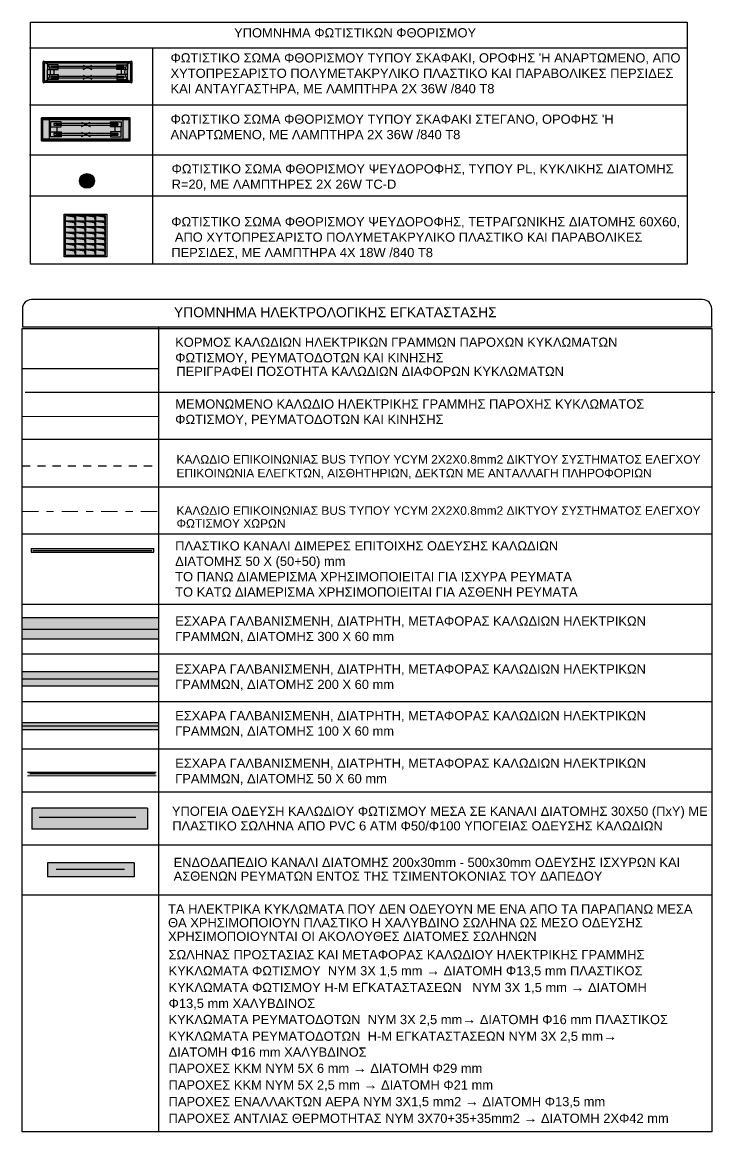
# Model space of a CAD drawing. Header units: metres. Extents: x -11 to 85, y -301 to 135.
# Drawn here: x 55.04 to 64.79, y -49.47 to -33.85 of the extents above; entities that cross this region are included whole.
import ezdxf

# ---------------------------------------------------------------- set-up
doc = ezdxf.new("R2010")
doc.units = ezdxf.units.M
doc.header["$LTSCALE"] = 0.036
doc.linetypes.add('DASHDOT2', pattern=[12.7, 6.35, -3.175, 0, -3.175])
doc.linetypes.add('HIDDEN2', pattern=[4.7625, 3.175, -1.5875])
for name, color, linetype in [('elec endodapedio hatch', 41, 'Continuous'), ('elec endodapedio kanali', 34, 'Continuous'), ('elec fota hatch', 31, 'Continuous'), ('elec plas kanali hatch', 211, 'Continuous'), ('elec sxara', 45, 'Continuous'), ('electext', 20, 'Continuous'), ('HLEK_FL001_SYMBOLS', 230, 'Continuous')]:
    doc.layers.add(name, color=color, linetype=linetype)
for name, color, linetype, lineweight in [('elec kanali akalyptou hatch', 71, 'Continuous', 0), ('elec kanali hatch', 21, 'Continuous', 0), ('elec light con kalodio', 94, 'DASHDOT2', 0), ('elec light knx cable', 94, 'HIDDEN2', 30), ('elec plas kanali', 244, 'Continuous', 25), ('electrica', 162, 'Continuous', 0), ('electrika paroxes', 162, 'Continuous', 30)]:
    doc.layers.add(name, color=color, linetype=linetype, lineweight=lineweight)
doc.styles.add('COMU-N', font='arial.ttf')
doc.styles.get("Standard").update_dxf_attribs({"font": 'arial.ttf'})

# ---------------------------------------------------------------- blocks, each defined once
blk = doc.blocks.new('fotistiko orofis stegano 120')
at = {"layer": 'elec fota hatch'}
blk.add_hatch(color=256, dxfattribs=at).paths.add_polyline_path([(84.922, 79.607), (84.922, 79.907), (83.692, 79.907), (83.692, 79.607)])
at = {"layer": 'HLEK_FL001_SYMBOLS'}
h = blk.add_hatch(color=256, dxfattribs=at)
h.paths.add_polyline_path([(83.778, 79.907), (83.692, 79.907), (83.692, 79.607), (83.778, 79.607)], flags=17)
h.paths.add_polyline_path([(83.692, 79.907), (83.778, 79.907), (83.778, 79.917), (83.672, 79.917), (83.672, 79.597), (83.778, 79.597), (83.778, 79.607), (83.692, 79.607)])
h = blk.add_hatch(color=256, dxfattribs=at)
h.paths.add_polyline_path([(84.922, 79.907), (84.922, 79.917), (83.778, 79.917), (83.778, 79.907)])
h.paths.add_polyline_path([(84.922, 79.597), (84.922, 79.607), (83.778, 79.607), (83.778, 79.597)])
h = blk.add_hatch(color=256, dxfattribs=at)
h.paths.add_polyline_path([(84.922, 79.897), (84.922, 79.907), (83.778, 79.907), (83.778, 79.897)])
h.paths.add_polyline_path([(84.922, 79.607), (84.922, 79.617), (83.778, 79.617), (83.778, 79.607)])
h = blk.add_hatch(color=256, dxfattribs=at)
h.paths.add_polyline_path([(84.816, 79.907), (84.902, 79.907), (84.902, 79.607), (84.816, 79.607)], flags=17)
h.paths.add_polyline_path([(84.902, 79.907), (84.816, 79.907), (84.816, 79.917), (84.922, 79.917), (84.922, 79.597), (84.816, 79.597), (84.816, 79.607), (84.902, 79.607)])
for p, q in [((84.922, 79.917), (83.672, 79.917)), ((83.672, 79.917), (83.672, 79.597)), ((83.692, 79.907), (84.902, 79.907)), ((83.692, 79.607), (83.692, 79.907)), ((83.692, 79.897), (84.902, 79.897)), ((83.798, 79.862), (83.798, 79.792)), ((83.948, 79.862), (83.798, 79.862)), ((84.746, 79.837), (83.848, 79.837)), ((83.878, 79.837), (83.848, 79.837)), ((83.848, 79.837), (83.848, 79.817)), ((83.878, 79.837), (83.878, 79.817)), ((83.878, 79.832), (83.948, 79.832)), ((83.948, 79.837), (83.948, 79.862)), ((83.948, 79.837), (83.948, 79.817)), ((84.237, 79.796), (84.357, 79.856)), ((84.237, 79.856), (84.357, 79.796)), ((84.646, 79.837), (84.646, 79.862)), ((84.646, 79.862), (84.796, 79.862)), ((84.646, 79.837), (84.646, 79.817)), ((84.716, 79.832), (84.646, 79.832)), ((84.716, 79.837), (84.716, 79.817)), ((84.716, 79.837), (84.746, 79.837)), ((84.746, 79.837), (84.746, 79.817)), ((84.796, 79.862), (84.796, 79.792)), ((84.902, 79.907), (84.902, 79.607)), ((84.922, 79.597), (84.922, 79.917)), ((83.798, 79.792), (83.948, 79.792)), ((83.798, 79.722), (83.798, 79.792)), ((83.798, 79.722), (83.948, 79.722)), ((83.798, 79.652), (83.798, 79.722)), ((83.848, 79.817), (84.746, 79.817)), ((83.848, 79.817), (83.878, 79.817)), ((84.746, 79.697), (83.848, 79.697)), ((83.848, 79.697), (83.848, 79.677)), ((83.878, 79.697), (83.848, 79.697)), ((83.848, 79.677), (84.746, 79.677)), ((83.848, 79.677), (83.878, 79.677)), ((83.948, 79.827), (83.878, 79.827)), ((83.878, 79.822), (83.948, 79.822)), ((83.878, 79.697), (83.878, 79.677)), ((83.878, 79.692), (83.948, 79.692)), ((83.948, 79.687), (83.878, 79.687)), ((83.878, 79.682), (83.948, 79.682)), ((83.888, 79.792), (83.888, 79.722)), ((83.948, 79.792), (83.948, 79.817)), ((83.948, 79.722), (83.948, 79.697)), ((83.948, 79.697), (83.948, 79.677)), ((83.948, 79.677), (83.948, 79.652)), ((84.237, 79.716), (84.357, 79.656)), ((84.237, 79.656), (84.357, 79.716)), ((84.646, 79.827), (84.716, 79.827)), ((84.716, 79.822), (84.646, 79.822)), ((84.646, 79.792), (84.646, 79.817)), ((84.796, 79.792), (84.646, 79.792)), ((84.796, 79.722), (84.646, 79.722)), ((84.646, 79.722), (84.646, 79.697)), ((84.646, 79.697), (84.646, 79.677)), ((84.716, 79.692), (84.646, 79.692)), ((84.646, 79.687), (84.716, 79.687)), ((84.716, 79.682), (84.646, 79.682)), ((84.646, 79.677), (84.646, 79.652)), ((84.706, 79.792), (84.706, 79.722)), ((84.746, 79.817), (84.716, 79.817)), ((84.716, 79.697), (84.746, 79.697)), ((84.716, 79.697), (84.716, 79.677)), ((84.746, 79.677), (84.716, 79.677)), ((84.746, 79.697), (84.746, 79.677)), ((84.796, 79.722), (84.796, 79.792)), ((84.796, 79.652), (84.796, 79.722)), ((83.672, 79.597), (84.922, 79.597)), ((84.902, 79.617), (83.692, 79.617)), ((84.902, 79.607), (83.692, 79.607)), ((83.948, 79.652), (83.798, 79.652)), ((84.646, 79.652), (84.796, 79.652))]:
    blk.add_line(p, q, dxfattribs=at)
for points in [[(83.672, 79.917), (83.778, 79.917), (83.778, 79.597), (83.672, 79.597)], [(84.922, 79.917), (84.816, 79.917), (84.816, 79.597), (84.922, 79.597)]]:
    blk.add_lwpolyline(points, close=True, dxfattribs=at)
blk = doc.blocks.new('fotistiko orofis 120')
at = {"layer": 'elec fota hatch'}
blk.add_hatch(color=256, dxfattribs=at).paths.add_polyline_path([(81.837, 84.302), (83.087, 84.302), (83.087, 84.002), (81.837, 84.002)])
at = {"layer": 'HLEK_FL001_SYMBOLS'}
for p, q in [((82.048, 84.255), (81.898, 84.255)), ((81.898, 84.255), (81.898, 84.185)), ((82.976, 84.23), (81.948, 84.23)), ((81.978, 84.23), (81.948, 84.23)), ((81.948, 84.23), (81.948, 84.21)), ((81.948, 84.21), (82.976, 84.21)), ((81.948, 84.21), (81.978, 84.21)), ((81.978, 84.21), (81.978, 84.23)), ((82.048, 84.225), (81.978, 84.225)), ((81.978, 84.22), (82.048, 84.22)), ((82.048, 84.215), (81.978, 84.215)), ((82.048, 84.23), (82.048, 84.255)), ((82.048, 84.23), (82.048, 84.21)), ((82.048, 84.185), (82.048, 84.21)), ((82.401, 84.249), (82.521, 84.189)), ((82.401, 84.189), (82.521, 84.249)), ((82.876, 84.255), (83.026, 84.255)), ((82.876, 84.23), (82.876, 84.255)), ((82.876, 84.23), (82.876, 84.21)), ((82.876, 84.225), (82.946, 84.225)), ((82.946, 84.22), (82.876, 84.22)), ((82.876, 84.215), (82.946, 84.215)), ((82.876, 84.185), (82.876, 84.21)), ((82.946, 84.23), (82.976, 84.23)), ((82.946, 84.21), (82.946, 84.23)), ((82.976, 84.21), (82.946, 84.21)), ((82.976, 84.23), (82.976, 84.21)), ((83.026, 84.255), (83.026, 84.185)), ((81.898, 84.185), (82.048, 84.185)), ((81.898, 84.115), (81.898, 84.185)), ((81.898, 84.045), (81.898, 84.115)), ((81.898, 84.115), (82.048, 84.115)), ((82.976, 84.09), (81.948, 84.09)), ((81.948, 84.09), (81.948, 84.07)), ((81.978, 84.09), (81.948, 84.09)), ((81.948, 84.07), (82.976, 84.07)), ((81.948, 84.07), (81.978, 84.07)), ((81.978, 84.07), (81.978, 84.09)), ((82.048, 84.085), (81.978, 84.085)), ((81.978, 84.08), (82.048, 84.08)), ((82.048, 84.075), (81.978, 84.075)), ((81.988, 84.185), (81.988, 84.115)), ((82.048, 84.115), (82.048, 84.09)), ((82.048, 84.09), (82.048, 84.07)), ((82.048, 84.07), (82.048, 84.045)), ((82.401, 84.109), (82.521, 84.049)), ((82.401, 84.049), (82.521, 84.109)), ((83.026, 84.185), (82.876, 84.185)), ((82.876, 84.115), (82.876, 84.09)), ((83.026, 84.115), (82.876, 84.115)), ((82.876, 84.09), (82.876, 84.07)), ((82.876, 84.085), (82.946, 84.085)), ((82.946, 84.08), (82.876, 84.08)), ((82.876, 84.075), (82.946, 84.075)), ((82.876, 84.07), (82.876, 84.045)), ((82.936, 84.185), (82.936, 84.115)), ((82.946, 84.07), (82.946, 84.09)), ((82.946, 84.09), (82.976, 84.09)), ((82.976, 84.07), (82.946, 84.07)), ((82.976, 84.09), (82.976, 84.07)), ((83.026, 84.115), (83.026, 84.185)), ((83.026, 84.045), (83.026, 84.115)), ((82.048, 84.045), (81.898, 84.045)), ((82.876, 84.045), (83.026, 84.045))]:
    blk.add_line(p, q, dxfattribs=at)
for points in [[(81.837, 84.302), (83.087, 84.302), (83.087, 84.002), (81.837, 84.002)], [(81.857, 84.282), (83.067, 84.282), (83.067, 84.022), (81.857, 84.022)]]:
    blk.add_lwpolyline(points, close=True, dxfattribs=at)
for centre, start, end in [((81.78, 84.152), 290.9764, 69.0236), ((83.145, 84.152), 110.9764, 249.0236)]:
    blk.add_arc(centre, 0.161, start, end, dxfattribs=at)
blk = doc.blocks.new('fota_spot 2')
at = {"layer": 'elec fota hatch'}
h = blk.add_hatch(dxfattribs=at)
h.set_pattern_fill('', color=256, style=0, pattern_type=0)
h.set_pattern_definition([(0, (84.7259, -104.0989), (0, 1), [])])
edge = h.paths.add_edge_path()
edge.add_arc((85.812, -105.703), 0.12, 90, 90)
at = {"layer": 'HLEK_FL001_SYMBOLS'}
h = blk.add_hatch(color=256, dxfattribs=at)
h.paths.add_polyline_path([(85.677, -105.703, 1), (85.946, -105.703, 1)])
h.paths.add_polyline_path([(85.931, -105.703, 1), (85.692, -105.703, 1)], flags=16)
h = blk.add_hatch(color=11, dxfattribs=at)
h.dxf.hatch_style = 1
h.paths.add_polyline_path([(85.692, -105.703, 1), (85.931, -105.703, 1)])
h.paths.add_polyline_path([(85.767, -105.636, -1), (85.779, -105.636, -1), (85.791, -105.636), (85.791, -105.744), (85.794, -105.744), (85.794, -105.774), (85.764, -105.774), (85.764, -105.744), (85.767, -105.744)], flags=16)
h.paths.add_polyline_path([(85.832, -105.636, -1), (85.844, -105.636, -1), (85.856, -105.636), (85.856, -105.744), (85.859, -105.744), (85.859, -105.774), (85.829, -105.774), (85.829, -105.744), (85.832, -105.744)], flags=16)
for p, q in [((85.767, -105.744), (85.767, -105.636)), ((85.779, -105.744), (85.779, -105.636)), ((85.779, -105.744), (85.779, -105.636)), ((85.791, -105.744), (85.791, -105.636)), ((85.832, -105.744), (85.832, -105.636)), ((85.844, -105.744), (85.844, -105.636)), ((85.844, -105.744), (85.844, -105.636)), ((85.856, -105.744), (85.856, -105.636))]:
    blk.add_line(p, q, dxfattribs=at)
for points in [[(85.764, -105.774), (85.794, -105.774), (85.794, -105.744), (85.764, -105.744)], [(85.859, -105.774), (85.829, -105.774), (85.829, -105.744), (85.859, -105.744)]]:
    blk.add_lwpolyline(points, close=True, dxfattribs=at)
for radius in [0.135, 0.12]:
    blk.add_circle((85.812, -105.703), radius, dxfattribs=at)
for centre in [(85.773, -105.636), (85.785, -105.636), (85.838, -105.636), (85.85, -105.636)]:
    blk.add_arc(centre, 0.006, 0, 180, dxfattribs=at)
blk = doc.blocks.new('fotistiko fthorismou pseudorofi')
at = {"layer": 'elec fota hatch'}
blk.add_hatch(color=256, dxfattribs=at).paths.add_polyline_path([(56.167, -89.552), (56.727, -89.552), (56.727, -90.112), (56.167, -90.112)])
at = {"layer": 'HLEK_FL001_SYMBOLS'}
for points in [[(56.307, -89.552), (56.167, -89.552), (56.29, -89.568), (56.307, -89.632)], [(56.307, -89.632), (56.167, -89.632), (56.29, -89.648), (56.307, -89.712)], [(56.447, -89.552), (56.307, -89.552), (56.43, -89.568), (56.447, -89.632)], [(56.447, -89.632), (56.307, -89.632), (56.43, -89.648), (56.447, -89.712)], [(56.587, -89.552), (56.447, -89.552), (56.57, -89.568), (56.587, -89.632)], [(56.587, -89.632), (56.447, -89.632), (56.57, -89.648), (56.587, -89.712)], [(56.727, -89.552), (56.587, -89.552), (56.71, -89.568), (56.727, -89.632)], [(56.727, -89.632), (56.587, -89.632), (56.71, -89.648), (56.727, -89.712)], [(56.307, -89.712), (56.167, -89.712), (56.29, -89.728), (56.307, -89.792)], [(56.307, -89.792), (56.167, -89.792), (56.29, -89.808), (56.307, -89.872)], [(56.447, -89.712), (56.307, -89.712), (56.43, -89.728), (56.447, -89.792)], [(56.447, -89.792), (56.307, -89.792), (56.43, -89.808), (56.447, -89.872)], [(56.587, -89.712), (56.447, -89.712), (56.57, -89.728), (56.587, -89.792)], [(56.587, -89.792), (56.447, -89.792), (56.57, -89.808), (56.587, -89.872)], [(56.727, -89.712), (56.587, -89.712), (56.71, -89.728), (56.727, -89.792)], [(56.727, -89.792), (56.587, -89.792), (56.71, -89.808), (56.727, -89.872)], [(56.307, -89.872), (56.167, -89.872), (56.29, -89.888), (56.307, -89.952)], [(56.307, -89.952), (56.167, -89.952), (56.29, -89.968), (56.307, -90.032)], [(56.447, -89.872), (56.307, -89.872), (56.43, -89.888), (56.447, -89.952)], [(56.447, -89.952), (56.307, -89.952), (56.43, -89.968), (56.447, -90.032)], [(56.587, -89.872), (56.447, -89.872), (56.57, -89.888), (56.587, -89.952)], [(56.587, -89.952), (56.447, -89.952), (56.57, -89.968), (56.587, -90.032)], [(56.727, -89.872), (56.587, -89.872), (56.71, -89.888), (56.727, -89.952)], [(56.727, -89.952), (56.587, -89.952), (56.71, -89.968), (56.727, -90.032)], [(56.307, -90.032), (56.167, -90.032), (56.29, -90.048), (56.307, -90.112)], [(56.447, -90.032), (56.307, -90.032), (56.43, -90.048), (56.447, -90.112)], [(56.587, -90.032), (56.447, -90.032), (56.57, -90.048), (56.587, -90.112)], [(56.727, -90.032), (56.587, -90.032), (56.71, -90.048), (56.727, -90.112)]]:
    blk.add_hatch(color=256, dxfattribs=at).paths.add_polyline_path(points)
for p, q in [((56.167, -89.552), (56.29, -89.568)), ((56.727, -89.632), (56.167, -89.632)), ((56.167, -89.632), (56.29, -89.648)), ((56.29, -89.568), (56.307, -89.632)), ((56.29, -89.648), (56.307, -89.712)), ((56.307, -89.552), (56.307, -90.112)), ((56.307, -89.552), (56.43, -89.568)), ((56.307, -89.632), (56.43, -89.648)), ((56.43, -89.568), (56.447, -89.632)), ((56.43, -89.648), (56.447, -89.712)), ((56.447, -89.552), (56.447, -90.112)), ((56.447, -89.552), (56.57, -89.568)), ((56.447, -89.632), (56.57, -89.648)), ((56.57, -89.568), (56.587, -89.632)), ((56.57, -89.648), (56.587, -89.712)), ((56.587, -89.552), (56.587, -90.112)), ((56.587, -89.552), (56.71, -89.568)), ((56.587, -89.632), (56.71, -89.648)), ((56.71, -89.568), (56.727, -89.632)), ((56.71, -89.648), (56.727, -89.712)), ((56.727, -89.712), (56.167, -89.712)), ((56.167, -89.712), (56.29, -89.728)), ((56.727, -89.792), (56.167, -89.792)), ((56.167, -89.792), (56.29, -89.808)), ((56.29, -89.728), (56.307, -89.792)), ((56.29, -89.808), (56.307, -89.872)), ((56.307, -89.712), (56.43, -89.728)), ((56.307, -89.792), (56.43, -89.808)), ((56.43, -89.728), (56.447, -89.792)), ((56.43, -89.808), (56.447, -89.872)), ((56.447, -89.712), (56.57, -89.728)), ((56.447, -89.792), (56.57, -89.808)), ((56.57, -89.728), (56.587, -89.792)), ((56.57, -89.808), (56.587, -89.872)), ((56.587, -89.712), (56.71, -89.728)), ((56.587, -89.792), (56.71, -89.808)), ((56.71, -89.728), (56.727, -89.792)), ((56.71, -89.808), (56.727, -89.872)), ((56.727, -89.872), (56.167, -89.872)), ((56.167, -89.872), (56.29, -89.888)), ((56.727, -89.952), (56.167, -89.952)), ((56.167, -89.952), (56.29, -89.968)), ((56.29, -89.888), (56.307, -89.952)), ((56.29, -89.968), (56.307, -90.032)), ((56.307, -89.872), (56.43, -89.888)), ((56.307, -89.952), (56.43, -89.968)), ((56.43, -89.888), (56.447, -89.952)), ((56.43, -89.968), (56.447, -90.032)), ((56.447, -89.872), (56.57, -89.888)), ((56.447, -89.952), (56.57, -89.968)), ((56.57, -89.888), (56.587, -89.952)), ((56.57, -89.968), (56.587, -90.032)), ((56.587, -89.872), (56.71, -89.888)), ((56.587, -89.952), (56.71, -89.968)), ((56.71, -89.888), (56.727, -89.952)), ((56.71, -89.968), (56.727, -90.032)), ((56.727, -90.032), (56.167, -90.032)), ((56.167, -90.032), (56.29, -90.048)), ((56.29, -90.048), (56.307, -90.112)), ((56.307, -90.032), (56.43, -90.048)), ((56.43, -90.048), (56.447, -90.112)), ((56.447, -90.032), (56.57, -90.048)), ((56.57, -90.048), (56.587, -90.112)), ((56.587, -90.032), (56.71, -90.048)), ((56.71, -90.048), (56.727, -90.112))]:
    blk.add_line(p, q, dxfattribs=at)
for points in [[(56.147, -89.532), (56.747, -89.532), (56.747, -90.132), (56.147, -90.132)], [(56.167, -89.552), (56.727, -89.552), (56.727, -90.112), (56.167, -90.112)]]:
    blk.add_lwpolyline(points, close=True, dxfattribs=at)

msp = doc.modelspace()

# ---------------------------------------------------------------- hatches: boundary and pattern name
at = {"layer": 'elec endodapedio hatch'}
msp.add_hatch(color=256, dxfattribs=at).paths.add_polyline_path([(56.616, -45.886), (56.616, -45.686), (55.397, -45.686), (55.397, -45.886)])
at = {"layer": 'elec kanali akalyptou hatch'}
msp.add_hatch(color=256, dxfattribs=at).paths.add_polyline_path([(56.802, -45.216), (56.802, -44.916), (55.175, -44.916), (55.175, -45.216)])
at = {"layer": 'elec kanali hatch'}
h = msp.add_hatch(color=256, dxfattribs=at)
h.paths.add_polyline_path([(56.964, -42.236), (55.038, -42.236), (55.038, -42.396), (56.964, -42.396)])
h.paths.add_polyline_path([(56.964, -42.396), (55.038, -42.396), (55.038, -42.536), (56.964, -42.536)])
for points in [[(56.964, -43.196), (56.964, -42.996), (55.038, -42.996), (55.038, -43.196)], [(55.038, -43.715), (55.038, -43.815), (56.964, -43.815), (56.964, -43.715)], [(56.504, -44.41), (55.115, -44.41), (55.115, -44.461), (56.504, -44.46)], [(56.738, -44.41), (55.35, -44.41), (55.35, -44.461), (56.738, -44.46)], [(56.923, -44.41), (55.535, -44.41), (55.535, -44.461), (56.923, -44.46)]]:
    msp.add_hatch(color=256, dxfattribs=at).paths.add_polyline_path(points)
at = {"layer": 'elec plas kanali hatch'}
msp.add_hatch(color=256, dxfattribs=at).paths.add_polyline_path([(56.891, -41.262), (55.166, -41.262), (55.166, -41.312), (56.891, -41.312)])

# ---------------------------------------------------------------- linework, layer by layer
at = {"layer": 'elec endodapedio kanali'}
for p, q in [((56.616, -45.686), (55.397, -45.686)), ((55.397, -45.686), (55.397, -45.886)), ((56.616, -45.686), (56.616, -45.886)), ((56.616, -45.886), (55.397, -45.886))]:
    msp.add_line(p, q, dxfattribs=at)
at = {"layer": 'elec light con kalodio'}
msp.add_line((55.038, -40.742), (56.964, -40.742), dxfattribs=at)
at = {"layer": 'elec light knx cable'}
msp.add_line((55.038, -40.098), (56.964, -40.098), dxfattribs=at)
at = {"layer": 'elec plas kanali'}
for p, q in [((55.166, -41.262), (56.891, -41.262)), ((55.166, -41.262), (55.166, -41.312)), ((55.166, -41.312), (56.891, -41.312)), ((56.891, -41.312), (56.891, -41.262))]:
    msp.add_line(p, q, dxfattribs=at)
at = {"layer": 'elec sxara'}
for p, q in [((55.038, -42.236), (56.964, -42.236)), ((55.038, -42.536), (56.964, -42.536)), ((55.038, -42.996), (56.964, -42.996)), ((55.038, -43.196), (56.964, -43.196)), ((56.964, -43.715), (55.038, -43.715)), ((56.964, -43.815), (55.038, -43.815)), ((55.115, -44.41), (56.924, -44.41)), ((55.115, -44.461), (56.924, -44.46)), ((56.802, -44.916), (55.175, -44.916)), ((55.175, -44.916), (55.175, -45.216)), ((56.802, -44.916), (56.802, -45.216)), ((56.802, -45.216), (55.175, -45.216))]:
    msp.add_line(p, q, dxfattribs=at)
at = {"layer": 'electext'}
for p, q in [((55.14, -34.212), (64.405, -34.212)), ((56.876, -34.213), (56.876, -37.256)), ((55.14, -35.014), (64.405, -35.014)), ((55.14, -35.722), (64.405, -35.722)), ((55.14, -36.296), (64.405, -36.296)), ((64.622, -37.759), (55.169, -37.759)), ((55.041, -37.887), (55.041, -38.144)), ((64.75, -38.144), (64.75, -37.887)), ((55.038, -38.165), (64.752, -38.165)), ((55.038, -49.474), (55.038, -38.165)), ((64.75, -38.144), (55.041, -38.144)), ((56.964, -49.474), (56.964, -38.14)), ((64.752, -38.165), (64.752, -49.474)), ((55.079, -39.06), (64.794, -39.06)), ((64.752, -39.73), (55.038, -39.73)), ((64.752, -40.399), (55.038, -40.399)), ((64.752, -41.059), (55.038, -41.059)), ((64.752, -42.053), (55.038, -42.053)), ((64.752, -42.75), (55.038, -42.75)), ((64.752, -43.42), (55.038, -43.42)), ((64.752, -44.089), (55.038, -44.089)), ((64.752, -44.692), (55.038, -44.692)), ((64.752, -45.439), (55.038, -45.439)), ((64.752, -46.145), (55.038, -46.145)), ((64.752, -49.474), (55.038, -49.474))]:
    msp.add_line(p, q, dxfattribs=at)
msp.add_lwpolyline([(55.157, -33.853), (64.405, -33.853), (64.405, -37.258), (55.157, -37.258)], close=True, dxfattribs=at)
for centre, start, end in [((55.169, -37.887), 90, 180), ((64.622, -37.887), 0, 90)]:
    msp.add_arc(centre, 0.128, start, end, dxfattribs=at)
at = {"layer": 'electrica'}
msp.add_line((55.038, -39.406), (56.964, -39.406), dxfattribs=at)
at = {"layer": 'electrika paroxes'}
for p, q in [((55.038, -38.73), (56.964, -38.73)), ((55.19, -41.29), (56.864, -41.29)), ((55.038, -42.396), (56.964, -42.396)), ((55.038, -43.096), (56.964, -43.096)), ((56.964, -43.765), (55.038, -43.765)), ((56.912, -44.436), (55.146, -44.436)), ((56.641, -45.049), (55.279, -45.049)), ((56.481, -45.782), (55.518, -45.782))]:
    msp.add_line(p, q, dxfattribs=at)

# ---------------------------------------------------------------- block references
msp.add_blockref('fotistiko orofis 120', (-26.504, -118.706))
at = {"layer": 'HLEK_FL001_SYMBOLS'}
for name, p in [('fotistiko orofis stegano 120', (-28.362, -115.118)), ('fotistiko fthorismou pseudorofi', (-0.518, 52.977))]:
    msp.add_blockref(name, p, dxfattribs=at)
at = {"layer": 'HLEK_FL001_SYMBOLS', "xscale": 0.7717437288924316, "yscale": 0.7717437288924316, "zscale": 0.7717437288924316}
msp.add_blockref('fota_spot 2', (-10.274, 45.489), dxfattribs=at)

# ---------------------------------------------------------------- texts
at = {"layer": 'electext', "style": 'COMU-N'}
msp.add_text('ΥΠΟΜΝΗΜΑ ΦΩΤΙΣΤΙΚΩΝ ΦΘΟΡΙΣΜΟΥ', height=0.13, dxfattribs=at).set_placement((58.023, -34.067))
at = {"layer": 'electext'}
for s, height, p in [('ΠΕΡΙΓΡΑΦΕΙ ΠΟΣΟΤΗΤΑ ΚΑΛΩΔΙΩΝ ΔΙΑΦΟΡΩΝ ΚΥΚΛΩΜΑΤΩΝ ', 0.13, (57.209, -38.834)), ('KAΛΩΔΙΟ ΕΠΙKΟΙΝΩΝΙΑΣ BUS ΤΥΠΟΥ YCYM 2X2X0.8mm2 ΔΙΚΤΥΟΥ ΣΥΣΤΗΜΑΤΟΣ ΕΛΕΓΧΟY', 0.12, (57.212, -40.068)), ('EΠΙΚΟΙΝΩΝΙΑ ΕΛΕΓΚΤΩΝ, ΑΙΣΘΗΤΗΡΙΩΝ, ΔΕΚΤΩΝ ΜΕ ΑΝΤΑΛΛΑΓΗ ΠΛΗΡΟΦΟΡΙΩΝ', 0.12, (57.212, -40.261)), ('KAΛΩΔΙΟ ΕΠΙKΟΙΝΩΝΙΑΣ BUS ΤΥΠΟΥ YCYM 2X2X0.8mm2 ΔΙΚΤΥΟΥ ΣΥΣΤΗΜΑΤΟΣ ΕΛΕΓΧΟY', 0.12, (57.212, -40.788)), ('ΦΩΤΙΣΜΟΥ ΧΩΡΩΝ', 0.12, (57.212, -40.97)), ('ΥΠΟΓΕΙΑ ΟΔΕΥΣΗ ΚΑΛΩΔΙΟΥ ΦΩΤΙΣΜΟΥ ΜΕΣΑ ΣΕ ΚΑΝΑΛΙ ΔΙΑΤΟΜΗΣ 30Χ50 (ΠxY) ME ', 0.13, (57.147, -45.026)), ('ENΔΟΔΑΠΕΔΙΟ ΚΑΝΑΛΙ ΔΙΑΤΟΜΗΣ 200x30mm - 500x30mm ΟΔΕΥΣΗΣ ΙΣΧΥΡΩΝ ΚΑΙ ', 0.13, (57.171, -45.747)), ('ΑΣΘΕΝΩΝ ΡΕΥΜΑΤΩΝ ΕΝΤΟΣ ΤΗΣ ΤΣΙΜΕΝΤΟΚΟΝΙΑΣ ΤΟΥ ΔΑΠΕΔΟΥ', 0.13, (57.171, -45.94)), ('TA ΗΛΕΚΤΡΙΚΑ ΚΥΚΛΩΜΑΤΑ ΠΟΥ ΔΕΝ ΟΔΕΥΟΥΝ ΜΕ ΕΝΑ ΑΠΟ ΤΑ ΠΑΡΑΠΑΝΩ ΜΕΣΑ', 0.13, (57.093, -46.402)), ('ΘΑ ΧΡΗΣΙΜΟΠΟΙΟΥΝ ΠΛΑΣΤΙΚΟ Η ΧΑΛΥΒΔΙΝΟ ΣΩΛΗΝΑ ΩΣ ΜΕΣΟ ΟΔΕΥΣΗΣ ', 0.13, (57.093, -46.595)), ('ΧΡΗΣΙΜΟΠΟΙΟΥΝΤΑΙ ΟΙ ΑΚΟΛΟΥΘΕΣ ΔΙΑΤΟΜΕΣ ΣΩΛΗΝΩΝ ', 0.13, (57.093, -46.787))]:
    msp.add_text(s, height=height, dxfattribs=at).set_placement(p)
at = {"layer": 'electext', "attachment_point": 1}
for s, insert, char_height, width in [("ΦΩΤΙΣΤΙΚΟ ΣΩΜΑ ΦΘΟΡΙΣΜΟΥ ΤΥΠΟΥ ΣΚΑΦΑΚΙ, ΟΡΟΦΗΣ 'Η ΑΝΑΡΤΩΜΕΝΟ, ΑΠΟ ΧΥΤΟΠΡΕΣΑΡΙΣΤΟ ΠΟΛΥΜΕΤΑΚΡΥΛΙΚΟ ΠΛΑΣΤΙΚΟ ΚΑΙ ΠΑΡΑΒΟΛΙΚΕΣ ΠΕΡΣΙΔΕΣ KAI ΑΝΤΑΥΓΑΣΤΗΡΑ, ΜΕ ΛΑΜΠΤΗΡΑ 2Χ 36W /840 T8", (57.128, -34.29), 0.13, 7.20697), ("ΦΩΤΙΣΤΙΚΟ ΣΩΜΑ ΦΘΟΡΙΣΜΟΥ ΤΥΠΟΥ ΣΚΑΦΑΚΙ ΣΤΕΓΑΝΟ, ΟΡΟΦΗΣ 'Η ΑΝΑΡΤΩΜΕΝΟ, ΜΕ ΛΑΜΠΤΗΡΑ 2Χ 36W /840 T8", (57.128, -35.153), 0.13, 7.12633), ('ΦΩΤΙΣΤΙΚΟ ΣΩΜΑ ΦΘΟΡΙΣΜΟΥ ΨΕΥΔΟΡΟΦΗΣ, ΤΥΠΟΥ PL, ΚΥΚΛΙΚΗΣ ΔΙΑΤΟΜΗΣ R=20, ΜΕ ΛΑΜΠΤΗΡΕΣ 2Χ 26W TC-D', (57.143, -35.852), 0.13, 7.20697), ('ΦΩΤΙΣΤΙΚΟ ΣΩΜΑ ΦΘΟΡΙΣΜΟΥ ΨΕΥΔΟΡΟΦΗΣ, ΤΕΤΡΑΓΩΝΙΚΗΣ ΔΙΑΤΟΜΗΣ 60Χ60,  ΑΠΟ ΧΥΤΟΠΡΕΣΑΡΙΣΤΟ ΠΟΛΥΜΕΤΑΚΡΥΛΙΚΟ ΠΛΑΣΤΙΚΟ ΚΑΙ ΠΑΡΑΒΟΛΙΚΕΣ ΠΕΡΣΙΔΕΣ, ΜΕ ΛΑΜΠΤΗΡΑ 4Χ 18W /840 T8', (57.138, -36.597), 0.13, 7.18742), ('{\\fArial|b0|i0|c161|p34;ΥΠΟΜΝΗΜΑ ΗΛΕΚΤΡΟΛΟΓΙΚΗΣ ΕΓΚΑΤΑΣΤΑΣΗΣ}', (57.176, -37.866), 0.14, 7.31928), ('{\\fArial|b0|i0|c161|p34;ΚΟΡΜΟΣ ΚΑΛΩΔΙΩΝ ΗΛΕΚΤΡΙΚΩΝ ΓΡΑΜΜΩΝ ΠΑΡΟΧΩΝ ΚΥΚΛΩΜΑΤΩΝ ΦΩΤΙΣΜΟΥ, ΡΕΥΜΑΤΟΔΟΤΩΝ ΚΑΙ ΚΙΝΗΣΗΣ}', (57.193, -38.293), 0.13, 7.12633), ('{\\fArial|b0|i0|c161|p34;ΜΕΜΟΝΩΜΕΝΟ ΚΑΛΩΔΙΟ ΗΛΕΚΤΡΙΚΗΣ ΓΡΑΜΜΗΣ ΠΑΡΟΧΗΣ ΚΥΚΛΩΜΑΤΟΣ ΦΩΤΙΣΜΟΥ, ΡΕΥΜΑΤΟΔΟΤΩΝ ΚΑΙ ΚΙΝΗΣΗΣ}', (57.193, -39.163), 0.13, 7.12633), ('ΠΛΑΣΤΙΚΟ ΚΑΝΑΛΙ ΔΙΜΕΡΕΣ ΕΠΙΤΟΙΧΗΣ ΟΔΕΥΣΗΣ ΚΑΛΩΔΙΩΝ\\PΔΙΑΤΟΜΗΣ 50 Χ (50+50) mm\\PTO ΠΑΝΩ ΔΙΑΜΕΡΙΣΜΑ ΧΡΗΣΙΜΟΠΟΙΕΙΤΑΙ ΓΙΑ ΙΣΧΥΡΑ ΡΕΥΜΑΤΑ\\PΤΟ ΚΑΤΩ ΔΙΑΜΕΡΙΣΜΑ ΧΡΗΣΙΜΟΠΟΙΕΙΤΑΙ ΓΙΑ ΑΣΘΕΝΗ ΡΕΥΜΑΤΑ', (57.193, -41.16), 0.13, 7.12633), ('{\\fArial|b0|i0|c161|p34;ΕΣΧΑΡΑ ΓΑΛΒΑΝΙΣΜΕΝΗ, ΔΙΑΤΡΗΤΗ, ΜΕΤΑΦΟΡΑΣ ΚΑΛΩΔΙΩΝ ΗΛΕΚΤΡΙΚΩΝ ΓΡΑΜΜΩΝ, ΔΙΑΤΟΜΗΣ 300 Χ 60 mm}', (57.193, -42.219), 0.13, 7.12633), ('{\\fArial|b0|i0|c161|p34;ΕΣΧΑΡΑ ΓΑΛΒΑΝΙΣΜΕΝΗ, ΔΙΑΤΡΗΤΗ, ΜΕΤΑΦΟΡΑΣ ΚΑΛΩΔΙΩΝ ΗΛΕΚΤΡΙΚΩΝ ΓΡΑΜΜΩΝ, ΔΙΑΤΟΜΗΣ 200 Χ 60 mm}', (57.193, -42.894), 0.13, 7.12633), ('{\\fArial|b0|i0|c161|p34;ΕΣΧΑΡΑ ΓΑΛΒΑΝΙΣΜΕΝΗ, ΔΙΑΤΡΗΤΗ, ΜΕΤΑΦΟΡΑΣ ΚΑΛΩΔΙΩΝ ΗΛΕΚΤΡΙΚΩΝ ΓΡΑΜΜΩΝ, ΔΙΑΤΟΜΗΣ 100 Χ 60 mm}', (57.193, -43.551), 0.13, 7.12633), ('ΕΣΧΑΡΑ ΓΑΛΒΑΝΙΣΜΕΝΗ, ΔΙΑΤΡΗΤΗ, ΜΕΤΑΦΟΡΑΣ ΚΑΛΩΔΙΩΝ ΗΛΕΚΤΡΙΚΩΝ ΓΡΑΜΜΩΝ, ΔΙΑΤΟΜΗΣ 50 Χ 60 mm', (57.193, -44.22), 0.13, 7.12633), ('ΠΛΑΣΤΙΚΟ ΣΩΛΗΝΑ ΑΠΟ PVC 6 ΑΤΜ Φ50/Φ100 ΥΠΟΓΕΙΑΣ ΟΔΕΥΣΗΣ ΚΑΛΩΔΙΩΝ', (57.152, -45.102), 0.13, 7.12633), ('ΣΩΛΗΝΑΣ ΠΡΟΣΤΑΣΙΑΣ ΚΑΙ ΜΕΤΑΦΟΡΑΣ ΚΑΛΩΔΙΟΥ ΗΛΕΚΤΡΙΚΗΣ ΓΡΑΜΜΗΣ\\PΚΥΚΛΩΜΑΤΑ ΦΩΤΙΣΜΟΥ  NYM 3X 1,5 mm {\\fArial|b0|i0|c134|p34;\\H1.083x;→\\fArial|b0|i0|c161|p34;\\H0.9234x; ΔΙΑΤΟΜΗ Φ13,5 mm ΠΛΑΣΤΙΚΟΣ\\PΚΥΚΛΩΜΑΤΑ ΦΩΤΙΣΜΟΥ Η-Μ ΕΓΚΑΤΑΣΤΑΣΕΩΝ   NYM 3X 1,5 mm \\fArial|b0|i0|c134|p34;\\H1.083x;→\\fArial|b0|i0|c161|p34;\\H0.9234x; ΔΙΑΤΟΜΗ Φ13,5 mm ΧΑΛΥΒΔΙΝΟΣ\\PΚΥΚΛΩΜΑΤΑ ΡΕΥΜΑΤΟΔΟΤΩΝ  NYM 3X 2,5 mm\\fArial|b0|i0|c134|p34;\\H1.083x;→\\fArial|b0|i0|c161|p34;\\H0.9234x; ΔΙΑΤΟΜΗ Φ16 mm \\H0.9999x;ΠΛΑΣΤΙΚΟΣ\\P\\H0.9999x;ΚΥΚΛΩΜΑΤΑ ΡΕΥΜΑΤΟΔΟΤΩΝ  Η-Μ ΕΓΚΑΤΑΣΤΑΣΕΩΝ NYM 3X 2,5 mm\\fArial|b0|i0|c134|p34;\\H1.083x;→\\fArial|b0|i0|c161|p34;\\H0.9234x; ΔΙΑΤΟΜΗ Φ16 mm ΧΑΛΥΒΔΙΝΟΣ\\PΠΑΡΟΧΕΣ ΚΚΜ \\H0.9999x;NYM 5X 6 mm \\fArial|b0|i0|c134|p34;\\H1.083x;→\\fArial|b0|i0|c161|p34;\\H0.9234x; ΔΙΑΤΟΜΗ Φ29 mm\\PΠΑΡΟΧΕΣ ΚΚΜ \\H0.9999x;NYM 5X 2,5 mm \\fArial|b0|i0|c134|p34;\\H1.083x;→\\fArial|b0|i0|c161|p34;\\H0.9234x; ΔΙΑΤΟΜΗ Φ21 mm\\PΠΑΡΟΧΕΣ ENAΛΛΑΚΤΩΝ ΑΕΡΑ \\H0.9999x;NYM 3X1,5 mm2 \\fArial|b0|i0|c134|p34;\\H1.083x;→\\fArial|b0|i0|c161|p34;\\H0.9234x; ΔΙΑΤΟΜΗ Φ13,5 mm\\PΠΑΡΟΧΕΣ ΑΝΤΛΙΑΣ ΘΕΡΜΟΤΗΤΑΣ \\H0.9999x;NYM 3X70+35+35mm2 \\fArial|b0|i0|c134|p34;\\H1.083x;→\\fArial|b0|i0|c161|p34;\\H0.9234x; ΔΙΑΤΟΜΗ 2ΧΦ42 mm}', (57.1, -46.915), 0.13, 7.12633)]:
    msp.add_mtext(s, dxfattribs=dict(at, insert=insert, char_height=char_height, width=width))

doc.saveas('drawing.dxf')
